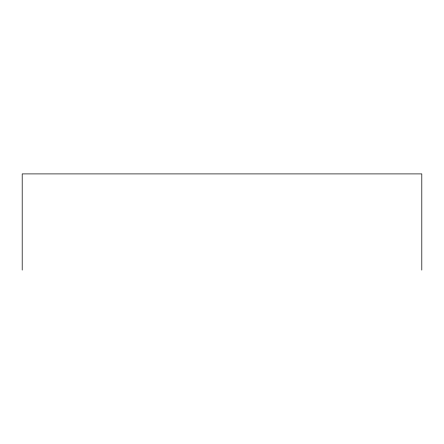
<?xml version="1.0" encoding="UTF-8"?>
<svg xmlns="http://www.w3.org/2000/svg" width="444" height="444" viewBox="0 0 444 444"><rect width="100%" height="100%" fill="white"/><g stroke="black" fill="none" stroke-linecap="round" stroke-linejoin="round"><path stroke-width="0.67" d="M421.8 270.096L421.8 173.904L22.2 173.904L22.2 270.096"/></g></svg>
